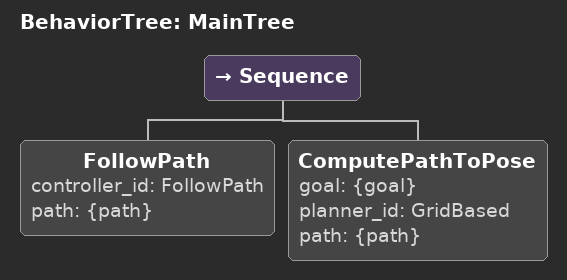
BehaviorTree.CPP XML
<?xml version="1.0" encoding="UTF-8"?>
<root BTCPP_format="4">
  <BehaviorTree ID="MainTree">
    <Sequence>
      <FollowPath controller_id="FollowPath" path="{path}"/>
      <ComputePathToPose goal="{goal}" planner_id="GridBased" path="{path}"/>
    </Sequence>
  </BehaviorTree>
</root>
